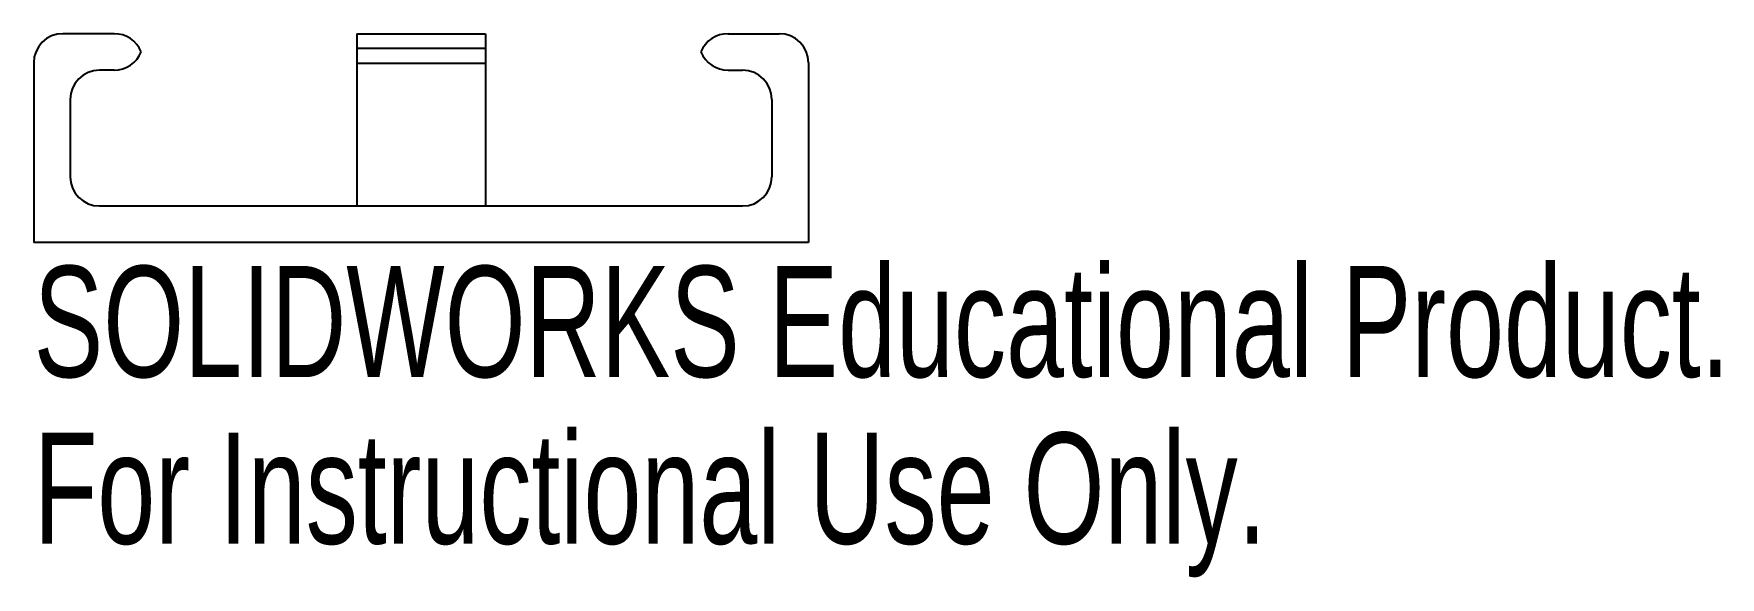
# Paper-space layout '_Front' of a CAD drawing. Header units: inches. Extents: x -0.64 to 2.24, y -1.58 to -0.65.
import ezdxf

# ---------------------------------------------------------------- set-up
doc = ezdxf.new("R2010")
doc.units = ezdxf.units.IN
doc.header["$MEASUREMENT"] = 0
doc.styles.add('SLDTEXTSTYLE0', font='TXT', dxfattribs={"width": 0.7})

psp = doc.layouts.new('_Front')

# ---------------------------------------------------------------- linework, layer by layer
at = {"color": 7, "linetype": 'Continuous', "lineweight": 25}
for p, q in [((-0.5046, -0.65), (-0.5921, -0.65)), ((-0.0896, -0.65), (-0.0896, -0.945)), ((-0.0896, -0.65), (0.1304, -0.65)), ((0.1304, -0.65), (0.1304, -0.945)), ((0.5454, -0.65), (0.6329, -0.65)), ((0.1304, -0.6756), (-0.0896, -0.6756)), ((-0.6421, -0.7), (-0.6421, -1.0075)), ((-0.5046, -0.7125), (-0.5296, -0.7125)), ((0.1304, -0.7012), (-0.0896, -0.7012)), ((0.5454, -0.7125), (0.5704, -0.7125)), ((0.6829, -0.7), (0.6829, -1.0075)), ((-0.5796, -0.7625), (-0.5796, -0.895)), ((0.6204, -0.7625), (0.6204, -0.895)), ((-0.5296, -0.945), (0.5704, -0.945)), ((0.6829, -1.0075), (-0.6421, -1.0075))]:
    psp.add_line(p, q, dxfattribs=at)
for centre, start, end in [((-0.5921, -0.7), 90, 180), ((-0.5046, -0.7), 22.0243, 90), ((0.5454, -0.7), 90, 157.9757), ((0.6329, -0.7), 0, 90), ((-0.5046, -0.6625), 270, 337.9757), ((0.5454, -0.6625), 202.0243, 270), ((-0.5296, -0.7625), 90, 180), ((0.5704, -0.7625), 0, 90), ((-0.5296, -0.895), 180, 270), ((0.5704, -0.895), 270, 0)]:
    psp.add_arc(centre, 0.05, start, end, dxfattribs=at)

# ---------------------------------------------------------------- texts
at = {"color": 7, "linetype": 'Continuous', "char_height": 0.1903, "attachment_point": 1, "style": 'SLDTEXTSTYLE0'}
for s, insert in [('SOLIDWORKS Educational Product.', (-0.6421, -1.0477)), ('For Instructional Use Only.', (-0.6421, -1.3331))]:
    psp.add_mtext(s, dxfattribs=dict(at, insert=insert))

doc.saveas('drawing.dxf')
